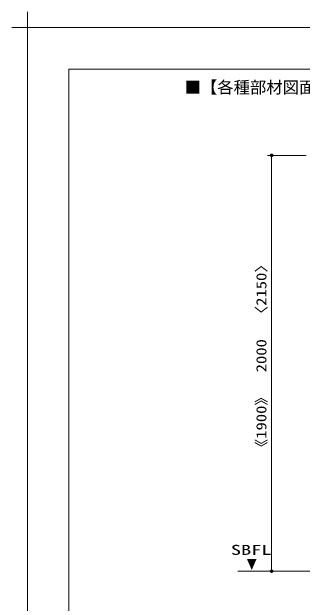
# Model space of a CAD drawing. Units: millimetres on the paper, with parts at other scales. Extents: x -305 to 305, y -152 to 152.
# Drawn here: x -304.8 to -234.9, y 10 to 152.3 of the extents above; entities that cross this region are included whole.
import ezdxf
from ezdxf.enums import TextEntityAlignment as Align

# ---------------------------------------------------------------- set-up
doc = ezdxf.new("R2010")
doc.units = ezdxf.units.MM
doc.linetypes.add('LONG_CHAIN', pattern=[21, 18, -1, 1, -1])
doc.layers.add('0-0_PV', color=7, linetype='Continuous')
for name, color, linetype, lineweight in [('0-1_S1', 7, 'Continuous', 9), ('0-2_0', 7, 'Continuous', 9), ('0-5_1図面枠', 7, 'Continuous', 9), ('0-6_図面枠', 3, 'Continuous', 9), ('0-7_DEFPOINTS', 7, 'Continuous', 9)]:
    doc.layers.add(name, color=color, linetype=linetype, lineweight=lineweight)
doc.styles.add('ＭＳ ゴシック', font='')
doc.styles.get('ＭＳ ゴシック').set_extended_font_data('MS Gothic')

# ---------------------------------------------------------------- blocks, each defined once
blk = doc.blocks.new('_DOTSMALL')
at = {"layer": '0-2_0'}
for p, q in [((0.0746, 0.1), (-0.0746, 0.1)), ((0.1223, -0.0248), (-0.1223, -0.0248))]:
    blk.add_line(p, q, dxfattribs=at)
for points in [[(0.125, 0), (0.124, 0.0157), (0.1211, 0.0311), (0.1162, 0.046), (0.1095, 0.0602), (0.1011, 0.0735), (0.0911, 0.0856), (0.0797, 0.0963), (0.067, 0.1055), (0.0532, 0.1131), (0.0386, 0.1189), (0.0234, 0.1228), (0.0078, 0.1248), (-0.0078, 0.1248), (-0.0234, 0.1228), (-0.0386, 0.1189), (-0.0532, 0.1131), (-0.067, 0.1055), (-0.0797, 0.0963), (-0.0911, 0.0856), (-0.1011, 0.0735), (-0.1095, 0.0602), (-0.1162, 0.046), (-0.1211, 0.0311), (-0.124, 0.0157), (-0.125, 0), (0, 0)], [(-0.125, 0), (-0.124, -0.0157), (-0.1211, -0.0311), (-0.1162, -0.046), (-0.1095, -0.0602), (-0.1011, -0.0735), (-0.0911, -0.0856), (-0.0797, -0.0963), (-0.067, -0.1055), (-0.0532, -0.1131), (-0.0386, -0.1189), (-0.0234, -0.1228), (-0.0078, -0.1248), (0.0078, -0.1248), (0.0234, -0.1228), (0.0386, -0.1189), (0.0532, -0.1131), (0.067, -0.1055), (0.0797, -0.0963), (0.0911, -0.0856), (0.1011, -0.0735), (0.1095, -0.0602), (0.1162, -0.046), (0.1211, -0.0311), (0.124, -0.0157), (0.125, 0), (0, 0)]]:
    blk.add_lwpolyline(points, close=True, dxfattribs=at)
blk = doc.blocks.new('グループ-6')
at = {"layer": '0-5_1図面枠'}
for p, q in [((-4200, 2895), (-4200, 3045)), ((-4275, 2970), (-4125, 2970))]:
    blk.add_line(p, q, dxfattribs=at)

msp = doc.modelspace()

# ---------------------------------------------------------------- linework, layer by layer
at = {"layer": '0-1_S1'}
for p, q in [((-233.873, 117.729), (-243.204, 117.729)), ((-242.204, 17.729), (-242.204, 117.729)), ((-234.898, 17.729), (-243.204, 17.729))]:
    msp.add_line(p, q, dxfattribs=at)
at = {"layer": '0-1_S1', "linetype": 'LONG_CHAIN'}
msp.add_line((-250.372, 17.729), (-182.504, 17.729), dxfattribs=at)
at = {"layer": '0-6_図面枠'}
msp.add_lwpolyline([(-291.017, -138.498), (108.983, -138.498), (108.983, 138.502), (-291.017, 138.502)], close=True, dxfattribs=at)
at = {"layer": '0-7_DEFPOINTS'}
for p in [(118.983, 148.502), (-301.017, -148.498)]:
    msp.add_line(p, (-301.017, 148.502), dxfattribs=at)

# ---------------------------------------------------------------- block references
at = {"layer": '0-1_S1', "xscale": 2.32, "yscale": 2.32}
for p, rotation in [((-242.204, 117.729), 90), ((-242.204, 17.729), 270)]:
    msp.add_blockref('_DOTSMALL', p, dxfattribs=dict(at, rotation=rotation))
at = {"layer": '0-5_1図面枠', "xscale": 0.05, "yscale": 0.05}
msp.add_blockref('グループ-6', (-91.017, 0.002), dxfattribs=at)

# ---------------------------------------------------------------- texts
at = {"layer": '0-0_PV', "style": 'ＭＳ ゴシック'}
msp.add_text('■【各種部材図面】スイングドア+600幅FIX窓〔S=1/4〕', height=2.886, dxfattribs=at).set_placement((-263.181, 131.789), align=Align.BOTTOM_LEFT)
at = {"layer": '0-1_S1', "style": 'ＭＳ ゴシック', "width": 1.2}
msp.add_text('《1900》\u30002000\u3000〈2150〉', height=2.444, rotation=90, dxfattribs=at).set_placement((-242.734, 45.578), align=Align.BOTTOM_LEFT)
at = {"layer": '0-1_S1', "style": 'ＭＳ ゴシック'}
for s, width, p in [('SBFL', 1.5, (-252.035, 20.939)), ('▼', 0.75, (-248.227, 17.502))]:
    msp.add_text(s, height=2.405, dxfattribs=dict(at, width=width)).set_placement(p, align=Align.BOTTOM_LEFT)

doc.saveas('drawing.dxf')
